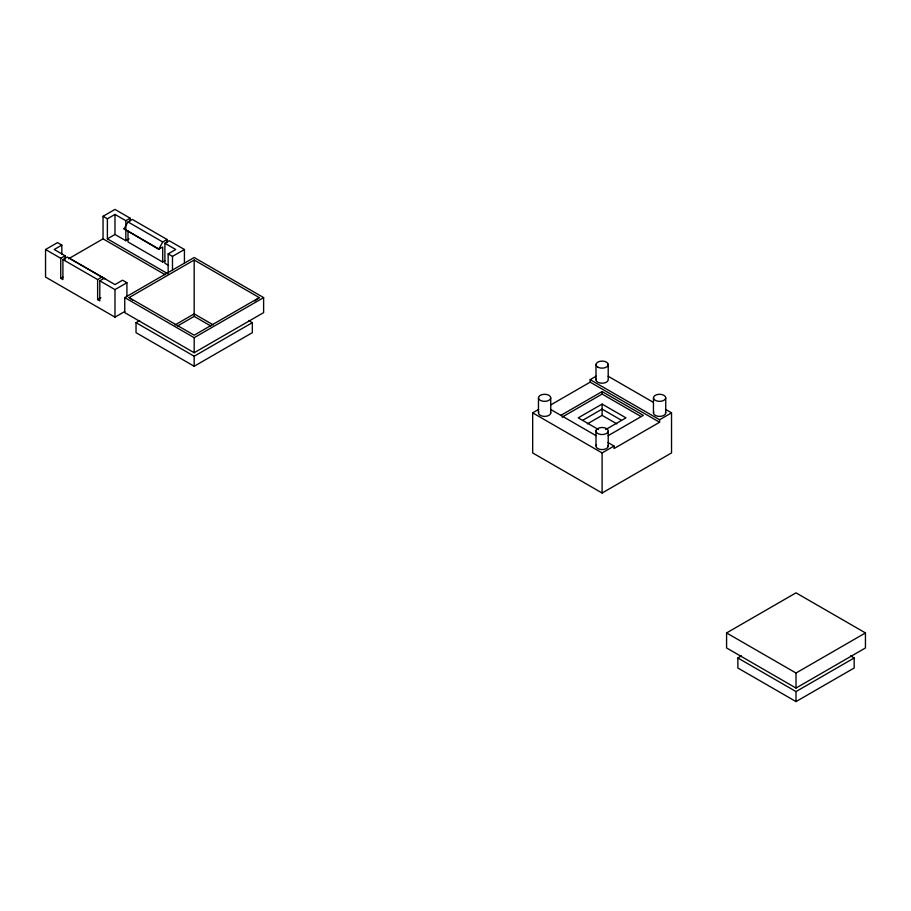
<?xml version="1.0" encoding="UTF-8"?>
<svg xmlns="http://www.w3.org/2000/svg" width="911" height="911" viewBox="0 0 911 911"><rect width="100%" height="100%" fill="white"/><g stroke="black" fill="none" stroke-linecap="round" stroke-linejoin="round"><path stroke-width="1.37" d="M164.891 260.785L162.716 262.038L162.716 246.995L158.73 249.295L124.021 228.843L128.007 221.942L132.346 219.437L167.055 239.479L167.055 242.155M158.73 249.295L162.716 241.984L167.055 239.479M254.693 300.949L259.282 297.601L194.18 260.022L129.089 297.601L132.528 300.106M124.727 311.528L114.98 317.153L45.55 277.069L45.55 249.512L57.484 242.611L61.823 245.116L61.823 254.476M165.176 274.723L103.045 238.853L103.045 216.306L114.98 209.416L130.171 218.184L130.171 220.861M61.823 245.116L54.227 249.512L65.08 255.775L65.08 259.783M103.045 216.306L107.384 218.811L114.98 214.427L125.832 220.69L130.171 218.184M45.55 249.512L60.741 258.28L65.08 255.775M60.741 258.28L60.741 278.322L62.905 279.575L62.905 259.533L67.243 257.027L114.98 284.585L122.575 280.201L126.914 282.706L126.914 296.792M68.564 258.77L103.045 238.853M107.384 218.811L107.384 238.853L114.98 234.469L125.832 240.732L129.089 238.853M60.741 278.322L62.905 277.069M62.905 259.533L97.625 279.575L101.964 277.069M97.625 279.575L97.625 299.617L99.8 300.869L99.8 280.827L104.139 278.322M168.501 265.374L164.891 263.29L164.891 243.237L169.23 240.732L184.421 249.512L184.421 263.29M168.148 272.594L168.148 253.896L175.732 249.512L164.891 243.237M97.625 299.617L100.882 297.738M99.8 280.827L114.98 289.596L126.914 282.706M168.148 253.896L172.486 256.401L184.421 249.512M124.75 297.601L194.18 257.517L263.621 297.601L263.621 312.632L194.18 352.728L124.75 312.632L124.75 297.601L194.18 337.685L263.621 297.601M248.703 320.558L252.336 322.653L252.336 332.674L194.18 366.256L136.035 332.674L136.035 322.653L139.668 320.558M175.094 324.908L194.18 313.885L213.276 324.908M177.474 326.036L194.18 316.39L210.896 326.036M259.282 297.601L194.18 335.18L129.089 297.601M136.035 322.653L194.18 356.235L252.336 322.653M665.44 409.335L671.532 412.854L671.532 452.938L602.103 493.022L532.673 452.938L532.673 412.854L538.64 409.403M590.169 379.659L659.598 419.743L659.598 422.248L590.169 382.164L590.169 379.659L596.136 376.209M550.756 404.917L590.169 382.164M560.88 415.359L602.103 391.559L643.325 415.359L608.161 435.663M562.087 417.158L602.103 394.064L640.9 416.464M605.678 429.571L625.971 417.864L602.103 404.085L578.234 417.864L598.527 429.571M583.006 420.119L602.103 409.096L621.2 420.119M587.367 423.866L602.103 415.359L616.838 423.866M532.673 412.854L602.103 452.938L614.037 446.048L614.037 448.554L659.598 422.248M659.598 419.743L671.532 412.854M726.579 632.929L796.02 592.845L865.45 632.929L865.45 647.96L796.02 688.056L726.579 647.96L726.579 632.929L796.02 673.024L865.45 632.929M850.532 655.886L854.165 657.981L854.165 668.014L796.02 701.584L737.864 668.014L737.864 657.981L741.497 655.886M737.864 657.981L796.02 691.563L854.165 657.981M608.195 376.277L653.267 402.298M550.688 409.483L596.045 435.663M607.944 442.53L614.037 446.048M128.007 221.942L162.716 241.984M124.021 228.843L158.73 248.885M162.716 262.038L128.007 241.984L128.007 231.052M107.384 238.853L168.148 273.938M796.02 673.024L796.02 688.056M796.02 691.563L796.02 701.584M665.736 397.822A6.138 3.542 0 0 1 656.535 400.886A6.138 3.542 0 0 1 656.535 394.748A6.138 3.542 0 0 1 665.736 397.822L665.736 412.854M653.46 397.822L653.46 412.854M608.218 431.324A6.138 3.542 0 0 1 598.573 433.921A6.138 3.542 0 0 1 599.518 427.806A6.138 3.542 0 0 1 608.218 431.324L608.218 446.356M608.206 364.286L608.206 379.318A6.138 3.542 0 0 1 601.886 383.201A6.138 3.542 0 0 1 596.045 379.067M602.103 391.559L602.103 394.064M602.103 404.085L602.103 415.359M602.103 452.938L602.103 493.022M595.988 364.958L595.988 379.989M595.988 430.698L595.988 445.73M550.734 397.936A6.138 3.542 0 0 1 541.35 400.829A6.138 3.542 0 0 1 541.715 394.691A6.138 3.542 0 0 1 550.734 397.936L550.734 412.979M538.469 397.697L538.469 412.729M194.18 260.022L194.18 316.39M194.18 337.685L194.18 352.728M194.18 356.235L194.18 366.256M172.486 256.401L172.486 270.487M125.832 220.69L125.832 240.732M114.98 214.427L114.98 234.469M114.98 289.596L114.98 317.153M105.949 279.37L71.229 259.328M608.149 445.433A6.138 3.542 0 0 1 601.556 449.578A6.138 3.542 0 0 1 596.341 444.83M665.531 411.931A6.138 3.542 0 0 1 659.598 416.395A6.138 3.542 0 0 1 653.677 411.931M550.586 412.057A6.138 3.542 0 0 1 544.391 416.395A6.138 3.542 0 0 1 538.731 411.818M598.197 367.361A6.138 3.542 0 0 0 608.149 365.209A6.138 3.542 0 0 0 599.95 361.303A6.138 3.542 0 0 0 598.197 367.361"/></g></svg>
